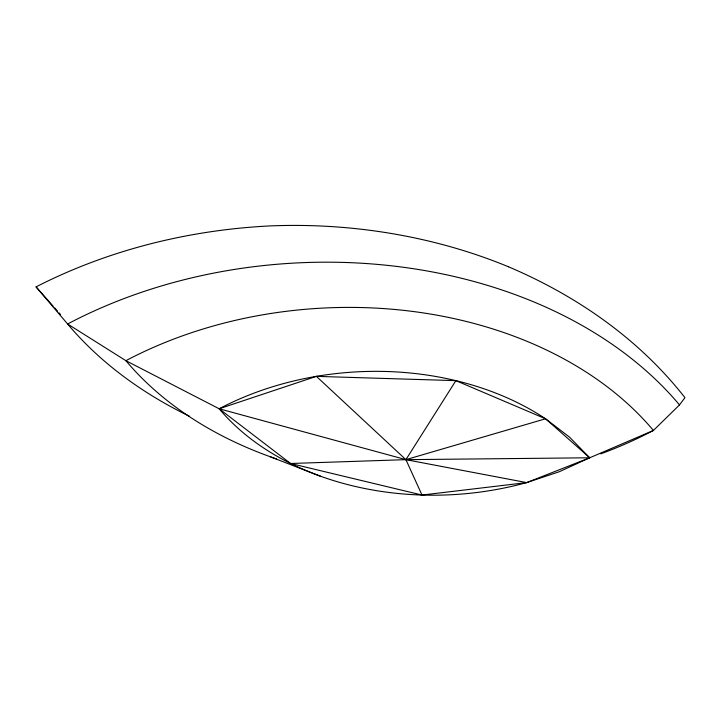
<?xml version="1.0" encoding="UTF-8"?>
<svg xmlns="http://www.w3.org/2000/svg" width="721" height="721" viewBox="0 0 721 721"><rect width="100%" height="100%" fill="white"/><g stroke="black" fill="none" stroke-linecap="round" stroke-linejoin="round"><path stroke-width="1.08" d="M508.593 266.833C576.854 295.88 638.995 338.924 684.95 397.668L679.506 404.914L653.406 430.455L589.715 457.781L569.518 437.133L545.563 418.784L455.879 380.643L405.914 459.656L290.59 463.495L219.157 408.771L125.887 360.68L67.612 323.99L36.05 286.877C108.285 249.944 188.307 230.143 269.185 225.952A433.636 319.25 1.3 0 1 508.602 266.824M290.59 463.495L422.001 495.048L526.663 482.601L589.715 457.781L545.563 418.784A260.191 189.362 -3.2 0 0 219.157 408.771L316.384 376.362L455.879 380.643M526.663 482.601L559.28 471.732L589.715 457.781L405.914 459.656L219.157 408.771A260.191 189.362 -3.2 0 0 526.663 482.601L405.914 459.656L316.384 376.362M545.563 418.784L405.914 459.656L422.001 495.048M270.393 456.799L320.665 476.284M36.05 286.877L53.129 306.173M54.616 307.858L57.59 311.211M59.077 312.887L60.555 314.563M189.524 416.287A429.635 312.68 -3.2 0 1 67.612 323.99A429.635 312.68 -3.2 0 1 679.506 404.914M600.818 453.842A370.396 269.564 -3.2 0 0 653.406 430.455A370.396 269.564 -3.2 0 0 125.887 360.68A370.396 269.564 -3.2 0 0 276.63 458.98"/></g></svg>
